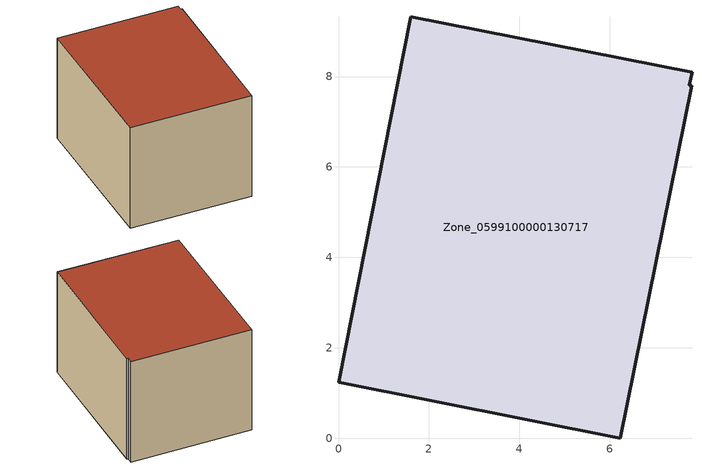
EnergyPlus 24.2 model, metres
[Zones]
Zone_0599100000130717
 floor ground (C_G): 0,1.24 1.6,9.32 7.82,8.09 7.76,7.8 7.81,7.79 6.23,0 z0
 wall outside (C_F): 1.6,9.32 0,1.24 6.23,0 7.81,7.79 7.76,7.8 7.82,8.09 1.6,9.32 z0:5.79
 roof outside (C_R): 0,1.24 6.23,0 7.81,7.79 7.76,7.8 7.82,8.09 1.6,9.32 z5.79
[BUILDING]
Pand.0599100000130717: North Axis=0; Terrain=City; Loads Convergence Tolerance Value=0.04; Temperature Convergence Tolerance Value=0.4; Solar Distribution=FullExterior; Maximum Number of Warmup Days=25; Minimum Number of Warmup Days=1
[Site:Location]
Rotterdam.The.Hague.AP_ZH_NLD Design_Conditions: Latitude=51.96; Longitude=4.45; Time Zone=1; Elevation=-4.5
[SITE:GROUNDTEMPERATURE:BUILDINGSURFACE]
18, 18, 18, 18, 18, 18, 18, 18, 18, 18, 18, 18
[MATERIAL] Thermal Absorptance=0.9; Solar Absorptance=0.7; Visible Absorptance=0.7
Name | Roughness | Thickness | Conductivity | Density | Specific Heat
G.TC.1965-1974 | MediumSmooth | 0.15 | 0.882353 | 540 | 1210
F.TC.1965-1974 | Rough | 0.3 | 0.697674 | 1920 | 840
R.TC.1965-1974 | MediumRough | 0.2 | 0.232558 | 1500 | 1000
[CONSTRUCTION]
C_G: G.TC.1965-1974
C_F: F.TC.1965-1974
C_R: R.TC.1965-1974
[ZONE]
Zone_0599100000130717: Type=1; Multiplier=1; Ceiling Height=Autocalculate; Volume=Autocalculate; Floor Area=autocalculate; Part of Total Floor Area=Yes
[ZONEINFILTRATION:DESIGNFLOWRATE]
Infil_Zone_0599100000130717: Zone or ZoneList or Space or SpaceList=Zone_0599100000130717; Schedule=AlwaysOn; Design Flow Rate Calculation Method=Flow/Area; Flow Rate per Floor Area=0.003; Constant Term Coefficient=1; Temperature Term Coefficient=0; Velocity Term Coefficient=0; Velocity Squared Term Coefficient=0
[HVACTEMPLATE:ZONE:IDEALLOADSAIRSYSTEM]
Zone_0599100000130717: Maximum Heating Supply Air Temperature=50; Minimum Cooling Supply Air Temperature=13; Maximum Heating Supply Air Humidity Ratio=0.0156; Minimum Cooling Supply Air Humidity Ratio=0.0077; Heating Limit=NoLimit; Cooling Limit=NoLimit; Dehumidification Control Type=ConstantSensibleHeatRatio; Cooling Sensible Heat Ratio=0.7; Dehumidification Setpoint=60; Humidification Control Type=None; Humidification Setpoint=30; Outdoor Air Method=None; Outdoor Air Flow Rate per Person=0.00944; Outdoor Air Flow Rate per Zone Floor Area=0; Outdoor Air Flow Rate per Zone=0; Demand Controlled Ventilation Type=None; Outdoor Air Economizer Type=NoEconomizer; Heat Recovery Type=None; Sensible Heat Recovery Effectiveness=0.7; Latent Heat Recovery Effectiveness=0.65
[ZONECONTROL:THERMOSTAT]
ThermostatControl_Zone_0599100000130717: Zone or ZoneList=Zone_0599100000130717; Control Type Schedule=DualSetpointControlType; Control 1=Thermostat_Zone_0599100000130717; Temperature Difference Between Cutout And Setpoint=0
[THERMOSTATSETPOINT:DUALSETPOINT]
Thermostat_Zone_0599100000130717: Heating Setpoint Temperature Schedule=HeatingSetpoint_Zone_0599100000130717; Cooling Setpoint Temperature Schedule=CoolingSetpoint_Zone_0599100000130717
[SCHEDULE:COMPACT]
HeatingSetpoint_Zone_0599100000130717: Through: 12/31, For: AllDays, Until: 24:00, 21
CoolingSetpoint_Zone_0599100000130717: Through: 12/31, For: AllDays, Until: 24:00, 24
DualSetpointControlType: Through: 12/31, For: AllDays, Until: 24:00, 4
AlwaysOn: Through: 12/31, For: AllDays, Until: 24:00, 1
